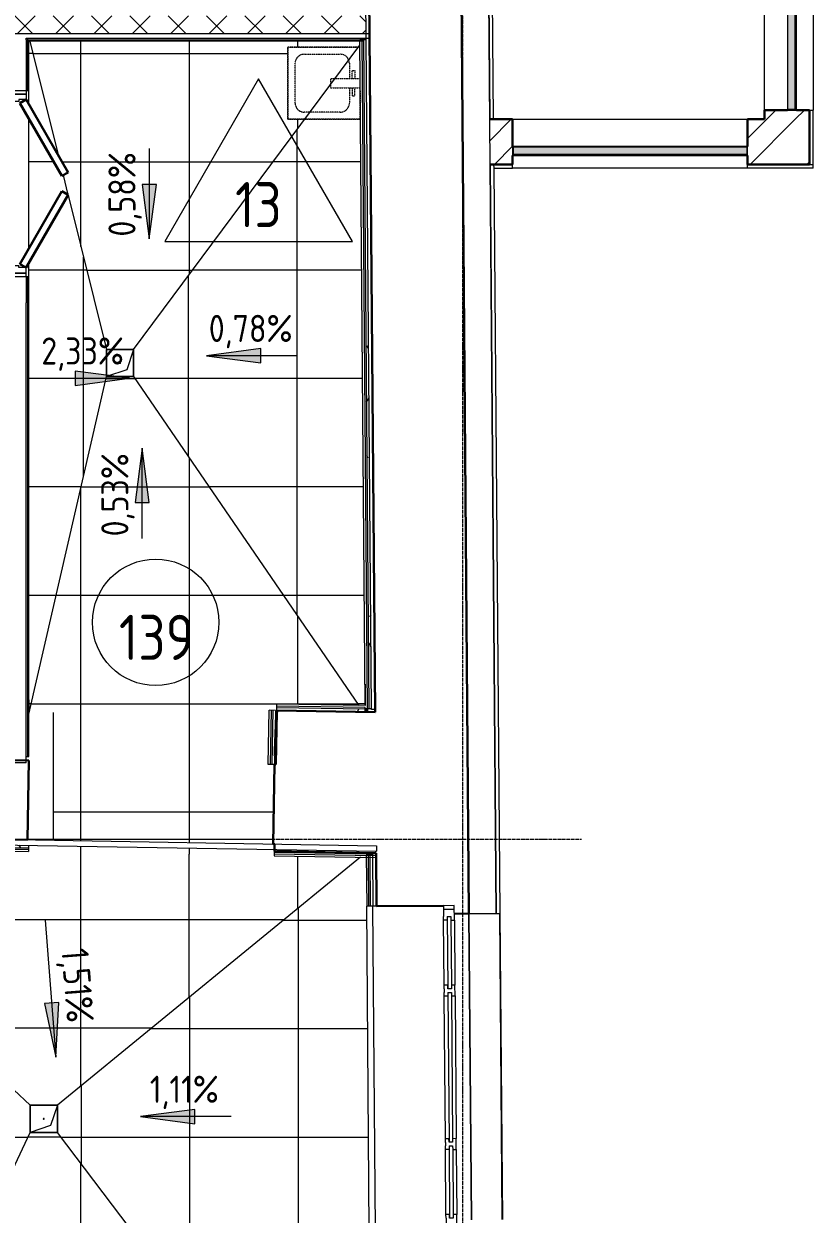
# Model space of a CAD drawing. Header units: millimetres. Extents: x -12447 to 83753, y -46415 to 46712.
# Drawn here: x 52920 to 57287, y 34470 to 41059 of the extents above; entities that cross this region are included whole.
import ezdxf

# ---------------------------------------------------------------- set-up
doc = ezdxf.new("R2010")
doc.units = ezdxf.units.MM
for name, pattern in [('200_ШТРИХ_ш1п0_6_', [1.6, 1, -0.6]), ('ADSK_Линия сетки', [25, 20, -2.5, 0, -2.5]), ('ADSK_Штриховая_ш3 п1_5', [4.5, 3, -1.5])]:
    doc.linetypes.add(name, pattern=pattern)
for name, color, linetype, lineweight in [('_ Окна', 7, 'Continuous', 9), ('Двери', 7, 'Continuous', 9), ('Марки', 7, 'Continuous', 20), ('Марки помещений', 7, 'Continuous', 20), ('Обобщенные модели', 7, 'Continuous', 18), ('Окна', 7, 'Continuous', 9), ('Оси', 7, 'Continuous', 9), ('Перекрытие', 7, 'Continuous', 18), ('Перекрытие штриховка', 7, 'Continuous', 18), ('Размеры', 7, 'Continuous', 9), ('Сантехника', 7, 'Continuous', 18), ('Стены внутренние', 7, 'Continuous', 18), ('Стены наружные', 7, 'Continuous', 18), ('Стены несущие', 7, 'Continuous', 30), ('Стены отделка', 7, 'Continuous', 30), ('Стены штриховка', 7, 'Continuous', 9)]:
    doc.layers.add(name, color=color, linetype=linetype, lineweight=lineweight)
doc.layers.add('Линии разделители', color=4, linetype='ADSK_Штриховая_ш3 п1_5', lineweight=40, true_color=0x00ffff)
doc.styles.add('GOST Common_1', font='GOST_Common.ttf', dxfattribs={"width": 0.9, "height": 250})
doc.styles.add('GOST Common_3', font='GOST_Common.ttf', dxfattribs={"width": 0.9, "height": 150})
pattern_1 = [(0, (0, 0), (406.4, 101.6), [33.528, -271.272, 33.528, -271.272, -1625.6]), (0, (0, 0), (406.4, 101.6), [-609.6, 33.528, -576.072, 33.528, -271.272, -711.2]), (0, (0, 0), (406.4, 101.6), [-1524, 33.528, -169.672, 33.528, -474.472]), (120, (152.4, 50.8), (-291.18818, 301.15272), [33.528, -271.272, 33.528, -271.272, -1625.6]), (120, (152.4, 50.8), (-291.18818, 301.15272), [-609.6, 33.528, -576.072, 33.528, -271.272, -711.2]), (120, (152.4, 50.8), (-291.18818, 301.15272), [-1524, 33.528, -169.672, 33.528, -474.472]), (240, (203.2, 254), (-115.21182, -402.75272), [33.528, -271.272, 33.528, -271.272, -1625.6]), (240, (203.2, 254), (-115.21182, -402.75272), [-609.6, 33.528, -576.072, 33.528, -271.272, -711.2]), (240, (203.2, 254), (-115.21182, -402.75272), [-1524, 33.528, -169.672, 33.528, -474.472])]
pattern_2 = [(45, (0, 0), (-235.7317, 235.7317), []), (45, (157.15, 0), (-235.7317, 235.7317), [])]

# ---------------------------------------------------------------- blocks, each defined once
blk = doc.blocks.new('AC_Дверь_Двупольная_Стальная - 1000х2100Н композит с пластинами в 2-х уровнях Д26-V3-План полов 1-го этажа')
at = {"layer": 'Двери', "lineweight": 30}
for p, q in [((-465, 75), (-62.3, 307.5)), ((-42.3, 272.9), (-445, 40.4)), ((-62.3, 307.5), (-42.3, 272.9)), ((62.3, 307.5), (42.3, 272.9)), ((42.3, 272.9), (445, 40.4)), ((465, 75), (62.3, 307.5)), ((-445, 40.4), (-465, 75)), ((445, 40.4), (465, 75))]:
    blk.add_line(p, q, dxfattribs=at)
at = {"layer": 'Двери'}
for p, q in [((-515, 75), (-495, 75)), ((-515, 5), (-515, 75)), ((-495, 75), (-465, 75)), ((-495, 5), (-495, 75)), ((-495, 75), (-495, 5)), ((-465, 75), (-465, 35)), ((495, 75), (465, 75)), ((465, 75), (465, 35)), ((495, 5), (495, 75)), ((515, 75), (495, 75)), ((495, 75), (495, 5)), ((515, 5), (515, 75)), ((-495, 5), (-515, 5)), ((-455, 5), (-495, 5)), ((-465, 35), (-455, 35)), ((-455, 35), (-455, 5)), ((465, 35), (455, 35)), ((455, 35), (455, 5)), ((455, 5), (495, 5)), ((495, 5), (515, 5))]:
    blk.add_line(p, q, dxfattribs=at)
blk = doc.blocks.new('GM_Отверстие прямоугольное _в плите_ - Отверстие-1400855-План полов 1-го этажа')
at = {"layer": 'Обобщенные модели'}
for p, q in [((-75, -75), (-75, 75)), ((-75, 75), (75, 75)), ((75, 75), (-75, 75)), ((-75, 75), (-75, -75)), ((-37.5, 37.5), (75, 75)), ((75, 75), (75, -75)), ((75, -75), (75, 75)), ((-75, -75), (-37.5, 37.5)), ((75, -75), (-75, -75)), ((-75, -75), (75, -75))]:
    blk.add_line(p, q, dxfattribs=at)
for start, end in [(360, 180), (180, 360), (60, 165), (300, 360), (195, 270)]:
    blk.add_arc((0, 0), 2.5, start, end, dxfattribs=at)
blk = doc.blocks.new('окно трехпол с фрамугой - 1750-2320_h___нов_-4200170-План полов 1-го этажа')
at = {"layer": '_ Окна', "lineweight": 18}
for p, q in [((-815, 175), (-895, 175)), ((-895, 175), (-895, 115)), ((-835, 135), (-835, 155)), ((-835, 155), (-815, 155)), ((-835, 135), (-815, 135)), ((-815, 155), (-815, 175)), ((-815, 135), (-815, 115)), ((-395, 175), (-455, 175)), ((-455, 175), (-455, 155)), ((-455, 155), (-435, 155)), ((-455, 135), (-455, 115)), ((-435, 135), (-455, 135)), ((-435, 155), (-435, 135)), ((-415, 135), (-415, 155)), ((-415, 155), (-395, 155)), ((-415, 135), (-395, 135)), ((-395, 155), (-395, 175)), ((-395, 135), (-395, 115)), ((455, 175), (395, 175)), ((395, 175), (395, 155)), ((395, 155), (415, 155)), ((395, 135), (395, 115)), ((415, 135), (395, 135)), ((415, 155), (415, 135)), ((435, 135), (435, 155)), ((435, 155), (455, 155)), ((435, 135), (455, 135)), ((455, 155), (455, 175)), ((455, 135), (455, 115)), ((815, 175), (815, 155)), ((895, 175), (815, 175)), ((815, 155), (835, 155)), ((815, 135), (815, 115)), ((835, 135), (815, 135)), ((835, 155), (835, 135)), ((895, 115), (895, 175)), ((-895, 115), (-835, 115)), ((-815, 115), (-835, 115)), ((-435, 115), (-455, 115)), ((-435, 115), (-415, 115)), ((-395, 115), (-415, 115)), ((415, 115), (395, 115)), ((415, 115), (435, 115)), ((455, 115), (435, 115)), ((835, 115), (815, 115)), ((835, 115), (895, 115))]:
    blk.add_line(p, q, dxfattribs=at)
at = {"layer": '_ Окна'}
for p, q in [((-875, 115), (-875, 175)), ((-835, 135), (-435, 135)), ((-815, 155), (-455, 155)), ((-415, 135), (415, 135)), ((-395, 155), (395, 155)), ((435, 135), (835, 135)), ((455, 155), (815, 155)), ((875, 115), (875, 175))]:
    blk.add_line(p, q, dxfattribs=at)
at = {"layer": 'Окна'}
for p, q in [((-815, 175), (-455, 175)), ((-395, 175), (395, 175)), ((455, 175), (815, 175)), ((-455, 115), (-815, 115)), ((395, 115), (-395, 115)), ((815, 115), (455, 115))]:
    blk.add_line(p, q, dxfattribs=at)
blk = doc.blocks.new('Жалюзи помышленые - 1900 x1100 мм-3109638-План полов 1-го этажа')
at = {"layer": 'Окна', "true_color": 0x373f43}
for points in [[(945, 38.3), (942.3, 41), (-942.3, 41), (-945, 38.3), (942.3, 38.3)], [(945, -1.5), (945, 38.3), (-945, 38.3), (-945, -1.5), (942.3, -1.5)], [(902.5, 41), (900, 43.5), (-900, 43.5), (-902.5, 41), (900, 41)], [(900, 46), (-900, 46), (-900, 43.5), (900, 43.5)], [(947.5, -4), (945, -1.5), (-945, -1.5), (-947.5, -4), (945, -4)]]:
    blk.add_hatch(color=149, dxfattribs=at).paths.add_polyline_path(points)
at = {"layer": '_ Окна', "lineweight": 18}
for p, q in [((-900, 46), (-950, 46)), ((-950, 46), (-950, -4)), ((-945, 38.3), (-942.3, 41)), ((-945, -1.5), (-945, 38.3)), ((-942.3, 41), (-902.5, 41)), ((-902.5, 41), (-900, 43.5)), ((-900, 43.5), (-900, 46)), ((950, 46), (900, 46)), ((900, 46), (900, 43.5)), ((900, 43.5), (902.5, 41)), ((902.5, 41), (942.3, 41)), ((942.3, 41), (945, 38.3)), ((945, 38.3), (945, -1.5)), ((950, -4), (950, 46)), ((-950, -4), (-947.5, -4)), ((-947.5, -4), (-945, -1.5)), ((945, -1.5), (947.5, -4)), ((947.5, -4), (950, -4))]:
    blk.add_line(p, q, dxfattribs=at)
at = {"layer": 'Окна'}
for p, q in [((945, 38.3), (-945, 38.3)), ((-902.5, 41), (902.5, 41)), ((900, 46), (-900, 46)), ((900, 43.5), (-900, 43.5)), ((-947.5, -4), (947.5, -4)), ((945, -1.5), (-945, -1.5))]:
    blk.add_line(p, q, dxfattribs=at)
blk = doc.blocks.new('Жалюзи помышленые - 1300 x1100 мм-3109425-План полов 1-го этажа')
at = {"layer": 'Окна', "true_color": 0x373f43}
for points in [[(559.5, 66.1), (-600, 66.1), (-602.5, 63.6), (602.5, 63.6), (600, 66.1), (579, 66.1)], [(559.5, 68.6), (-600, 68.6), (-600, 66.1), (600, 66.1), (600, 68.6), (579, 68.6)], [(559.5, 21.1), (-645, 21.1), (-647.5, 18.6), (647.5, 18.6), (645, 21.1), (579, 21.1)], [(-600, 63.6), (-642.3, 63.6), (-645, 61), (645, 61), (642.3, 63.6), (-276.6, 63.6)], [(559.5, 61), (-645, 61), (-645, 21.1), (645, 21.1), (645, 61), (579, 61)]]:
    blk.add_hatch(color=149, dxfattribs=at).paths.add_polyline_path(points)
at = {"layer": '_ Окна', "lineweight": 18}
for p, q in [((-600, 68.6), (-650, 68.6)), ((-650, 68.6), (-650, 18.6)), ((-602.5, 63.6), (-600, 66.1)), ((-600, 66.1), (-600, 68.6)), ((650, 68.6), (600, 68.6)), ((600, 68.6), (600, 66.1)), ((600, 66.1), (602.5, 63.6)), ((650, 18.6), (650, 68.6)), ((-650, 18.6), (-647.5, 18.6)), ((-647.5, 18.6), (-645, 21.1)), ((-645, 61), (-642.3, 63.6)), ((-645, 21.1), (-645, 61)), ((-642.3, 63.6), (-602.5, 63.6)), ((602.5, 63.6), (642.3, 63.6)), ((642.3, 63.6), (645, 61)), ((645, 61), (645, 21.1)), ((645, 21.1), (647.5, 18.6)), ((647.5, 18.6), (650, 18.6))]:
    blk.add_line(p, q, dxfattribs=at)
at = {"layer": 'Окна'}
for p, q in [((600, 68.6), (-600, 68.6)), ((600, 66.1), (-600, 66.1)), ((-647.5, 18.6), (647.5, 18.6)), ((645, 61), (-645, 61)), ((645, 21.1), (-645, 21.1)), ((-602.5, 63.6), (602.5, 63.6))]:
    blk.add_line(p, q, dxfattribs=at)
blk = doc.blocks.new('SND_2D_Раковина - 400х400-V84-План полов 1-го этажа')
at = {"layer": 'Сантехника', "linetype": '200_ШТРИХ_ш1п0_6_'}
for p, q in [((-200, 178.1), (-200, -220)), ((-200, -220), (-200, 178.1)), ((-70, 150), (-25, 150)), ((-70, 135), (-70, 150)), ((-25, 135), (-70, 135)), ((-25, 179.5), (-25, 15)), ((25, 15), (25, 179.9)), ((70, 150), (25, 150)), ((25, 135), (70, 135)), ((200, 180), (40, 180)), ((40, 180), (200, 180)), ((70, 135), (70, 150)), ((200, -220), (200, 180)), ((200, 180), (200, -220)), ((-160, -130), (-160, 70)), ((-110, 120), (-25, 120)), ((25, 120), (110, 120)), ((160, 70), (160, -130)), ((-25, 15), (25, 15)), ((110, -180), (-110, -180)), ((-200, -220), (200, -220)), ((200, -220), (-200, -220))]:
    blk.add_line(p, q, dxfattribs=at)
for centre, start, end in [((-110, 70), 90, 180), ((110, 70), 0, 90), ((-110, -130), 180, 270), ((110, -130), 270, 0)]:
    blk.add_arc(centre, 50, start, end, dxfattribs=at)
blk = doc.blocks.new('ADSK_Марка_Помещение_ОдноЗначение - Номер-159740-План полов 1-го этажа')
at = {"layer": 'Марки помещений'}
blk.add_circle((0, 0), 3.5, dxfattribs=at)
blk = doc.blocks.new('ADSK_Марка_ПерекрытиеПол - Экземпляр_Отделка пола-158379-План полов 1-го этажа')
at = {"layer": 'Марки', "color": 1, "true_color": 0xff0000}
for p, q in [((0, 9), (-5.196, 0)), ((5.196, 0), (0, 9)), ((-5.196, 0), (5.196, 0))]:
    blk.add_line(p, q, dxfattribs=at)

msp = doc.modelspace()

# ---------------------------------------------------------------- hatches: boundary and pattern name
at = {"layer": 'Перекрытие штриховка', "lineweight": 9, "true_color": 0x787878}
h = msp.add_hatch(dxfattribs=at)
h.set_pattern_fill('FP_134', color=8, style=0, pattern_type=2)
h.set_pattern_definition([(270, (52650.34, 39096.7), (599.84, 4e-14), []), (0, (52650.34, 39096.7), (0, 600), [])])
h.paths.add_polyline_path([(52948.857, 37236.692), (53377.957, 39106.692), (53377.957, 39256.692), (53165.044, 40111.178), (52948.857, 39736.731), (52948.857, 37251.609)])
h.paths.add_polyline_path([(52948.857, 39816.731), (53130.816, 40131.894), (53164.766, 40112.292), (53137.799, 40220.522), (53130.816, 40216.49), (52948.857, 40531.652), (52948.857, 39854.521)])
h.paths.add_polyline_path([(53109.8, 40332.891), (52952.819, 40962.905), (52948.857, 40962.905), (52948.857, 40611.652), (53091.169, 40365.161)])
h = msp.add_hatch(dxfattribs=at)
h.set_pattern_fill('FP_133', color=8, style=0, pattern_type=2)
h.set_pattern_definition([(270, (52635.9, 39094.4), (600, 4e-14), []), (0, (52635.9, 39094.4), (0, 599.99), [])])
h.paths.add_polyline_path([(53527.957, 39256.692), (54474.452, 40530.107), (54381.37, 40530.107), (54381.37, 40930.107), (54771.761, 40930.107), (54779.347, 40940.313), (54779.101, 40962.905), (52952.819, 40962.905), (53109.8, 40332.891), (53165.457, 40236.49), (53137.799, 40220.522), (53377.957, 39256.692)])
h.paths.add_polyline_path([(54796.6, 40970.855), (54802.153, 40970.997), (54807.957, 40978.805), (54796.6, 40978.805), (54796.6, 40970.875)])
h = msp.add_hatch(dxfattribs=at)
h.set_pattern_fill('FP_135', color=8, style=0, pattern_type=2)
h.set_pattern_definition([(270, (52031.6, 39096.7), (599.98, 4e-14), []), (0, (52031.6, 39096.7), (0, 600), [])])
h.paths.add_polyline_path([(54807.957, 37285.159), (54807.957, 37402.813), (54781.37, 40690.107), (54781.37, 40530.107), (54474.452, 40530.107), (53527.957, 39256.692), (53527.957, 39106.692), (54774.393, 37285.727), (54799.1, 37285.309)])
h.paths.add_polyline_path([(54779.101, 40930.107), (54779.429, 40930.107), (54779.101, 40939.982), (54771.761, 40930.107)])
h.paths.add_polyline_path([(54802.081, 40970.9), (54807.957, 40970.997), (54807.957, 40978.805), (54802.153, 40970.997)])
h = msp.add_hatch(dxfattribs=at)
h.set_pattern_fill('FP_136', color=8, style=0, pattern_type=2)
h.set_pattern_definition([(270, (52635.9, 39095.13), (600, 4e-14), []), (0, (52635.9, 39095.13), (0, 599.99), [])])
h.paths.add_polyline_path([(54312.968, 37236.692), (54319.271, 37236.692), (54320.231, 37293.408), (54774.393, 37285.727), (53527.957, 39106.692), (53377.957, 39106.692), (52948.857, 37236.692), (54277.594, 37236.692), (54277.973, 37259.118), (54312.968, 37258.78), (54312.599, 37236.692)])
h = msp.add_hatch(dxfattribs=at)
h.set_pattern_fill('FP_145', color=8, style=0, pattern_type=2)
h.set_pattern_definition([(0, (53835.9, 37296.46), (0, 600), []), (90, (53835.9, 37296.46), (-600, 4e-14), [])])
h.paths.add_polyline_path([(54300.46, 36518.935), (54307.13, 36958.885), (54272.905, 36959.464), (54277.594, 37236.692), (53082.957, 37236.692), (53082.957, 36539.527), (54042.776, 36523.293)])
h.paths.add_polyline_path([(54314.571, 36958.759), (54314.571, 36958.872), (54319.271, 37236.692), (54312.599, 37236.692), (54307.9, 36958.872), (54312.968, 36958.786)])
h = msp.add_hatch(dxfattribs=at)
h.set_pattern_fill('FP_139', color=8, style=0, pattern_type=2)
h.set_pattern_definition([(270, (53235.9, 34296.46), (600, 4e-14), []), (0, (53235.9, 34296.46), (0, 600), [])])
h.paths.add_polyline_path([(52847.747, 36384.803), (54205.677, 36490.534), (52946.447, 36511.831), (52945.855, 36476.836), (52847.747, 36478.496), (52847.747, 36423.565)])
h.paths.add_polyline_path([(52831.847, 36496.133), (52847.747, 36496.834), (52847.747, 36513.501), (52831.847, 36513.77), (52831.847, 36496.365)])
h.paths.add_polyline_path([(53082.957, 36539.527), (53082.957, 36545), (52940.699, 36544.567), (52940.654, 36541.934), (52955.885, 36541.676)])
h = msp.add_hatch(dxfattribs=at)
h.set_pattern_fill('FP_137', color=8, style=0, pattern_type=2)
h.set_pattern_definition([(270, (53239.86, 34296.46), (599.95, 4e-14), []), (0, (53239.86, 34296.46), (0, 600), [])])
h.paths.add_polyline_path([(51377.527, 31592.18), (51385.026, 31592.18), (52955.885, 34922.728), (52955.885, 35072.728), (51468.427, 36460.21), (51468.427, 33122.503), (51377.527, 33122.503), (51377.527, 32194.929)])
h.paths.add_polyline_path([(51377.527, 33138.403), (51452.527, 33138.403), (51452.527, 33145.559), (51377.527, 33145.559)])
h.paths.add_polyline_path([(51474.577, 33563.33), (51474.577, 34363.33), (51574.577, 34363.33), (51574.577, 33563.33)])
h = msp.add_hatch(dxfattribs=at)
h.set_pattern_fill('FP_138', color=8, style=0, pattern_type=2)
h.set_pattern_definition([(270, (53237.56, 34301.55), (600, -0.02), []), (359.998, (53237.56, 34301.55), (1e-05, 599.92), [])])
h.paths.add_polyline_path([(52955.885, 35072.728), (52418.446, 36367.665), (52395.947, 36367.665), (52395.947, 36386.046), (51676.725, 36498.302), (51468.427, 36501.825), (51468.427, 36460.21), (52851.963, 35169.665)])
h = msp.add_hatch(dxfattribs=at)
h.set_pattern_fill('FP_144', color=8, style=0, pattern_type=2)
h.set_pattern_definition([(270, (53235.3, 34300.8), (600, 0.01), []), (0.001, (53235.3, 34300.8), (-5e-05, 599.93), [])])
h.paths.add_polyline_path([(53105.885, 35072.728), (54783.9, 36445.749), (54305.661, 36453.838), (54305.999, 36488.837), (54205.677, 36490.534), (52847.747, 36384.803), (52847.747, 36367.665), (52835.171, 36367.665), (52955.885, 35790.239)])
h = msp.add_hatch(dxfattribs=at)
h.set_pattern_fill('FP_143', color=8, style=0, pattern_type=2)
h.set_pattern_definition([(270, (53239.4, 34296.46), (599.96, 4e-14), []), (0, (53239.4, 34296.46), (0, 600), [])])
h.paths.add_polyline_path([(54845.847, 32628.985), (54814.893, 36445.225), (54783.9, 36445.749), (53105.885, 35072.728), (53105.885, 34922.728), (54842.653, 32633.195)])
h = msp.add_hatch(dxfattribs=at)
h.set_pattern_fill('FP_140', color=8, style=0, pattern_type=2)
h.set_pattern_definition([(270, (53235.9, 34300.94), (600, 4e-14), []), (0, (53235.9, 34300.94), (0, 599.93), [])])
h.paths.add_polyline_path([(52955.885, 35072.728), (53105.885, 35072.728), (52835.171, 36367.665), (52418.446, 36367.665), (52912.133, 35178.145)])
h = msp.add_hatch(dxfattribs=at)
h.set_pattern_fill('FP_141', color=8, style=0, pattern_type=2)
h.set_pattern_definition([(270, (53235.55, 34297.2), (600, 0.008), []), (0.0008, (53235.55, 34297.2), (-4e-05, 599.99), [])])
h.paths.add_polyline_path([(51385.026, 31592.18), (51432.331, 31592.18), (52311.229, 31847.168), (52311.229, 32005.055), (52711.229, 32005.055), (52711.229, 31963.217), (54720.426, 32546.131), (54720.426, 32558.694), (54730.359, 32558.694), (52955.885, 34922.728), (51394.883, 31613.079)])
h = msp.add_hatch(dxfattribs=at)
h.set_pattern_fill('FP_142', color=8, style=0, pattern_type=2)
h.set_pattern_definition([(270, (53235.9, 34297.56), (600, 4e-14), []), (0, (53235.9, 34297.56), (0, 599.98), [])])
h.paths.add_polyline_path([(54863.916, 32550.744), (54881.481, 32550.744), (54881.415, 32558.836), (54863.916, 32558.553)])
h.paths.add_polyline_path([(54730.359, 32558.694), (54736.326, 32559.744), (54736.326, 32566.644), (54846.351, 32566.644), (54845.847, 32628.985), (53105.885, 34922.728), (52955.885, 34922.728), (54730.353, 32558.702)])
at = {"layer": 'Размеры'}
for points in [[(53614.602, 39868.567), (53654.098, 40168.567), (53575.106, 40168.567)], [(53931.177, 39221.582), (54231.177, 39182.086), (54231.177, 39261.078)], [(53504.522, 39096.692), (53204.522, 39136.188), (53204.522, 39057.196)], [(53575.052, 38709.101), (53535.556, 38409.101), (53614.548, 38409.101)], [(53097.823, 35339.129), (53113.912, 35641.29), (53035.158, 35635.158)], [(53566.862, 35010.218), (53866.862, 34970.723), (53866.862, 35049.714)], [(53566.862, 35010.218), (53866.862, 34970.723), (53866.862, 35049.714)]]:
    msp.add_hatch(color=256, dxfattribs=at).paths.add_polyline_path(points)
at = {"layer": 'Стены внутренние', "lineweight": 9}
h = msp.add_hatch(dxfattribs=at)
h.set_pattern_fill('FP_124', color=256, style=0, pattern_type=2)
h.set_pattern_definition(pattern_2)
h.paths.add_polyline_path([(57227.26, 40530.107), (57267.397, 40530.107), (57267.397, 40580.107), (57017.397, 40580.107), (57017.397, 40530.107), (57194.769, 40530.107)])
h.paths.add_polyline_path([(57017.397, 42480.107), (57267.397, 42480.107), (57267.397, 42780.107), (57017.397, 42780.107), (57017.397, 42495.161)])
h = msp.add_hatch(dxfattribs=at)
h.set_pattern_fill('FP_2', color=256, style=0, pattern_type=2)
h.set_pattern_definition([(45, (0, 0), (-106.06602, 106.06602), []), (135, (0, 0), (-106.06602, -106.06602), [])])
h.paths.add_polyline_path([(52787.719, 41003.805), (54813.834, 41003.805), (54813.025, 41103.805), (52787.719, 41103.805)])
h = msp.add_hatch(dxfattribs=at)
h.set_pattern_fill('FP_6', color=256, style=0, pattern_type=2)
h.set_pattern_definition(pattern_1)
h.paths.add_polyline_path([(54829.053, 37267.362), (54844.052, 37267.484), (54814.1, 40970.997), (54799.1, 40970.875), (54828.778, 37301.324)])
h = msp.add_hatch(dxfattribs=at)
h.set_pattern_fill('FP_124', color=256, style=0, pattern_type=2)
h.set_pattern_definition(pattern_2)
h.paths.add_polyline_path([(55519.71, 40280.107), (55624.6, 40280.107), (55624.6, 40530.107), (55497.688, 40530.107), (55499.709, 40280.107), (55517.688, 40280.107)])
h.paths.add_polyline_path([(57267.397, 40280.107), (57267.397, 40530.107), (56924.6, 40530.107), (56924.6, 40280.107), (57017.397, 40280.107)])
h = msp.add_hatch(dxfattribs=at)
h.set_pattern_fill('FP_6', color=256, style=0, pattern_type=2)
h.set_pattern_definition(pattern_1)
h.paths.add_polyline_path([(54809.192, 37250.133), (54807.957, 37265.156), (54319.892, 37273.411), (54319.639, 37258.413), (54807.957, 37250.154)])
h = msp.add_hatch(dxfattribs=at)
h.set_pattern_fill('FP_6', color=256, style=0, pattern_type=2)
h.set_pattern_definition(pattern_1)
h.paths.add_polyline_path([(54865.919, 36464.365), (54865.766, 36469.065), (54306.461, 36479.27), (54307.13, 36473.816), (54865.766, 36464.367)])
h.paths.add_polyline_path([(52946.193, 36496.834), (52946.447, 36511.831), (52847.747, 36513.501), (52847.747, 36498.499), (52851.963, 36498.427)])
h = msp.add_hatch(dxfattribs=at)
h.set_pattern_fill('FP_6', color=256, style=0, pattern_type=2)
h.set_pattern_definition(pattern_1)
h.paths.add_polyline_path([(54866.416, 32558.714), (54881.415, 32558.836), (54866.652, 34384.238), (54851.655, 34383.955), (54866.063, 32602.334)])
h.paths.add_polyline_path([(54837.176, 36174.059), (54852.174, 36174.342), (54849.795, 36444.635), (54834.99, 36444.368), (54837.175, 36174.18)])

# ---------------------------------------------------------------- linework, layer by layer
at = {"layer": 'Линии разделители', "color": 7}
for p, q in [((54309.798, 37006.305), (54319.639, 37258.413)), ((54809.125, 37258.413), (54826.625, 37258.413))]:
    msp.add_line(p, q, dxfattribs=at)
at = {"layer": 'Оси', "linetype": 'ADSK_Линия сетки'}
for p, q in [((55349.565, -6380.761), (55349.565, 44222.998)), ((-11646.57, 36545), (56004.853, 36545))]:
    msp.add_line(p, q, dxfattribs=at)
at = {"layer": 'Перекрытие'}
for p, q in [((52952.819, 40962.905), (53109.8, 40332.891)), ((53527.957, 39256.692), (54779.347, 40940.313)), ((54802.081, 40970.9), (54807.957, 40978.805)), ((54807.957, 40978.805), (54807.957, 40970.947)), ((52948.857, 40611.652), (52948.857, 40689.192)), ((52948.857, 39816.731), (52948.857, 40531.652)), ((53137.799, 40220.522), (53164.766, 40112.292)), ((53165.044, 40111.178), (53377.957, 39256.692)), ((52948.857, 39659.192), (52948.857, 39736.731)), ((52948.857, 37236.692), (53377.957, 39106.692)), ((53527.957, 39106.692), (54774.393, 37285.727)), ((54807.957, 37402.813), (54807.957, 37285.138)), ((52948.857, 37251.593), (52948.857, 37306.291)), ((53082.957, 37245.87), (53082.957, 36539.527)), ((52940.706, 36545), (54300.9, 36545)), ((52955.885, 35072.728), (51468.271, 36460.355)), ((54783.9, 36445.749), (53105.885, 35072.728)), ((51385.026, 31592.18), (52955.885, 34922.728)), ((54845.847, 32628.985), (53105.885, 34922.728))]:
    msp.add_line(p, q, dxfattribs=at)
at = {"layer": 'Размеры', "lineweight": 20}
for p, q in [((53614.602, 40368.567), (53614.602, 39868.567)), ((54431.177, 39221.582), (53931.177, 39221.582)), ((53004.522, 39096.692), (53504.522, 39096.692)), ((53575.052, 38209.101), (53575.052, 38709.101)), ((53038.77, 36097.559), (53097.823, 35339.129)), ((54066.862, 35010.218), (53566.862, 35010.218)), ((54066.862, 35010.218), (53566.862, 35010.218))]:
    msp.add_line(p, q, dxfattribs=at)
at = {"layer": 'Размеры'}
for p, q in [((53654.098, 40168.567), (53575.106, 40168.567)), ((53575.106, 40168.567), (53614.602, 39868.567)), ((53614.602, 39868.567), (53654.098, 40168.567)), ((54231.177, 39261.078), (53931.177, 39221.582)), ((53931.177, 39221.582), (54231.177, 39182.086)), ((54231.177, 39182.086), (54231.177, 39261.078)), ((53504.522, 39096.692), (53204.522, 39136.188)), ((53204.522, 39136.188), (53204.522, 39057.196)), ((53204.522, 39057.196), (53504.522, 39096.692)), ((53575.052, 38709.101), (53535.556, 38409.101)), ((53614.548, 38409.101), (53575.052, 38709.101)), ((53535.556, 38409.101), (53614.548, 38409.101)), ((53113.912, 35641.29), (53035.158, 35635.158)), ((53035.158, 35635.158), (53097.823, 35339.129)), ((53097.823, 35339.129), (53113.912, 35641.29)), ((53866.862, 35049.714), (53566.862, 35010.218)), ((53866.862, 35049.714), (53566.862, 35010.218)), ((53566.862, 35010.218), (53866.862, 34970.723)), ((53566.862, 35010.218), (53866.862, 34970.723)), ((53866.862, 34970.723), (53866.862, 35049.714)), ((53866.862, 34970.723), (53866.862, 35049.714))]:
    msp.add_line(p, q, dxfattribs=at)
at = {"layer": 'Стены внутренние'}
for p, q in [((57017.397, 40580.107), (57017.397, 42480.107)), ((55624.6, 40530.107), (56924.6, 40530.107)), ((54831.653, 34383.955), (54817.177, 36173.897)), ((54866.652, 34384.238), (54852.175, 36174.18)), ((55382.522, 36133.468), (55396.23, 34438.523))]:
    msp.add_line(p, q, dxfattribs=at)
at = {"layer": 'Стены наружные'}
for p, q in [((57287.397, 42480.107), (57287.397, 40580.107)), ((56924.6, 40260.107), (55624.6, 40260.107)), ((55396.95, 34438.529), (55383.241, 36133.474)), ((55553.236, 36134.848), (55566.944, 34439.904)), ((55566.917, 34439.904), (55553.242, 36134.848)), ((55554.242, 36134.857), (55567.917, 34439.912))]:
    msp.add_line(p, q, dxfattribs=at)
at = {"layer": 'Стены несущие'}
for p, q in [((55322.953, 43498.805), (55382.522, 36133.468)), ((54817.061, 42988.805), (54863.481, 37249.215)), ((55497.688, 40530.107), (55624.6, 40530.107)), ((55624.6, 40530.107), (55624.6, 40380.107)), ((57017.397, 40530.107), (56924.6, 40530.107)), ((56924.6, 40530.107), (56924.6, 40380.107)), ((57017.397, 40580.107), (57017.397, 40530.107)), ((57017.397, 40580.107), (57144.769, 40580.107)), ((57194.769, 40580.107), (57267.397, 40580.107)), ((57267.397, 40580.107), (57267.397, 40530.107)), ((57267.397, 40580.107), (57267.397, 40280.107)), ((55624.6, 40330.107), (55624.6, 40280.107)), ((56924.6, 40330.107), (56924.6, 40280.107)), ((55499.709, 40280.107), (55624.6, 40280.107)), ((57267.397, 40280.107), (56924.6, 40280.107)), ((54319.639, 37258.413), (54314.571, 36958.759)), ((54319.639, 37258.413), (54863.481, 37249.215)), ((47483.452, 37074.296), (52948.095, 36981.871)), ((52948.095, 36981.871), (52940.654, 36541.934)), ((54307.9, 36958.872), (54300.46, 36518.935)), ((54314.571, 36958.759), (54307.9, 36958.872)), ((52940.654, 36541.934), (48980.885, 36608.906)), ((54300.46, 36518.935), (54307.13, 36518.822)), ((54307.13, 36518.822), (54306.448, 36478.525)), ((54869.792, 36468.997), (54306.448, 36478.525)), ((54872.175, 36174.342), (54869.792, 36468.997)), ((54872.175, 36174.342), (55242.163, 36177.334)), ((55382.522, 36133.468), (55302.525, 36132.821))]:
    msp.add_line(p, q, dxfattribs=at)
at = {"layer": 'Стены отделка', "lineweight": 9}
for p, q in [((55383.241, 36133.474), (55323.673, 43498.805)), ((54844.086, 37263.398), (54798.022, 42958.848)), ((54818.022, 42959.009), (54864.085, 37263.56)), ((55501.513, 42530.107), (55517.688, 40530.107)), ((52932.957, 40978.805), (54833.318, 40978.805)), ((52932.957, 40970.855), (52932.957, 40978.805)), ((52932.957, 40970.855), (52948.857, 40970.855)), ((52940.907, 40978.805), (52940.907, 40962.905)), ((54796.6, 40962.905), (52940.907, 40962.905)), ((52948.857, 40689.192), (52948.857, 40970.855)), ((54814.1, 40970.997), (54779.101, 40970.714)), ((54808.909, 37285.143), (54779.101, 40970.714)), ((54796.6, 40978.805), (54796.6, 40962.905)), ((52932.957, 40689.192), (52948.857, 40689.192)), ((57267.397, 40580.107), (57287.397, 40580.107)), ((57267.397, 40280.107), (57267.397, 40530.107)), ((57287.397, 40260.107), (57287.397, 40580.107)), ((55519.872, 40260.107), (55553.236, 36134.848)), ((55519.959, 40260.107), (55553.242, 36134.848)), ((55520.959, 40260.107), (55624.6, 40260.107)), ((55520.959, 40260.107), (55554.242, 36134.857)), ((55624.6, 40260.107), (55624.6, 40280.107)), ((56924.6, 40260.107), (56924.6, 40280.107)), ((57287.397, 40260.107), (56924.6, 40260.107)), ((57267.397, 40280.107), (57267.397, 40280.107)), ((57267.397, 40280.107), (57287.397, 40280.107)), ((52932.957, 39659.192), (52948.857, 39659.192)), ((52948.857, 37316.602), (52948.857, 39659.192)), ((52932.957, 36968.805), (52932.957, 39513.805)), ((52949.031, 37316.6), (52947.932, 37251.609)), ((52949.031, 37316.6), (52948.857, 37316.602)), ((52948.857, 37251.593), (52947.932, 37251.609)), ((52948.857, 37003.805), (52948.857, 37251.593)), ((54272.905, 36959.464), (54277.973, 37259.118)), ((54312.968, 37258.526), (54277.973, 37259.118)), ((54312.968, 37258.526), (54307.9, 36958.872)), ((54319.639, 37258.413), (54320.231, 37293.408)), ((54808.909, 37285.143), (54320.231, 37293.408)), ((54844.052, 37267.484), (54809.054, 37267.201)), ((54809.192, 37250.133), (54809.054, 37267.201)), ((54864.085, 37263.56), (54844.086, 37263.398)), ((52932.957, 36968.805), (52782.957, 36968.805)), ((52932.957, 37003.805), (52948.857, 37003.805)), ((54307.9, 36958.872), (54272.905, 36959.464)), ((52501.084, 36519.364), (54871.674, 36479.27)), ((52501.591, 36549.36), (54872.181, 36509.265)), ((52946.447, 36511.831), (52945.855, 36476.836)), ((54872.181, 36509.265), (54871.674, 36479.27)), ((52847.747, 36478.496), (52945.855, 36476.836)), ((54306.252, 36488.833), (54305.661, 36453.838)), ((54305.661, 36453.838), (54865.58, 36444.368)), ((54849.892, 36456.489), (54814.893, 36456.206)), ((54814.893, 36456.206), (54817.177, 36173.897)), ((54869.794, 36468.707), (54849.795, 36468.545)), ((54849.795, 36468.545), (54852.175, 36174.18)), ((54866.172, 36479.363), (54865.58, 36444.368)), ((54872.175, 36174.342), (54817.177, 36173.897)), ((55383.241, 36133.474), (55533.236, 36134.687)), ((55533.236, 36134.687), (55553.236, 36134.848)), ((55554.242, 36134.857), (55553.242, 36134.848))]:
    msp.add_line(p, q, dxfattribs=at)
at = {"layer": 'Стены штриховка'}
for p, q in [((55533.236, 36134.687), (55473.678, 43498.805)), ((55481.512, 42530.107), (55497.688, 40530.107)), ((54833.115, 41003.805), (52542.136, 41003.805)), ((52932.957, 40970.855), (52932.957, 40689.192)), ((52940.907, 40969.805), (54796.6, 40969.805)), ((52941.957, 40689.192), (52941.957, 40970.855)), ((54790.1, 40970.803), (54820.053, 37267.29)), ((54799.1, 40970.875), (54829.053, 37267.362)), ((55499.709, 40280.107), (55533.236, 36134.687)), ((55519.71, 40280.107), (55519.872, 40260.107)), ((55520.959, 40260.107), (55519.959, 40260.107)), ((52932.957, 39659.192), (52932.957, 39513.805)), ((52941.957, 37003.805), (52941.957, 39659.192)), ((52948.857, 37316.602), (52948.857, 37306.291)), ((54288.972, 37258.932), (54283.904, 36959.278)), ((54297.971, 37258.78), (54292.902, 36959.126)), ((54809.07, 37265.137), (54319.892, 37273.411)), ((54808.997, 37274.14), (54320.045, 37282.41)), ((54809.054, 37267.201), (54808.997, 37274.14)), ((52847.747, 36498.499), (52946.193, 36496.834)), ((52847.747, 36489.497), (52946.041, 36487.835)), ((54305.847, 36464.836), (54865.766, 36455.366)), ((54305.999, 36473.835), (54865.919, 36464.365)), ((54825.893, 36456.295), (54828.176, 36173.986)), ((54834.893, 36456.368), (54837.176, 36174.059))]:
    msp.add_line(p, q, dxfattribs=at)

# ---------------------------------------------------------------- block references
at = {"layer": 'Двери', "color": 8, "true_color": 0x7f7f7f, "rotation": 270}
msp.add_blockref('AC_Дверь_Двупольная_Стальная - 1000х2100Н композит с пластинами в 2-х уровнях Д26-V3-План полов 1-го этажа', (52857.957, 40174.192), dxfattribs=at)
at = {"layer": 'Марки', "color": 1, "true_color": 0xff0000, "xscale": 99.99999999999993, "yscale": 99.99999999999993, "zscale": 99.99999999999993}
msp.add_blockref('ADSK_Марка_ПерекрытиеПол - Экземпляр_Отделка пола-158379-План полов 1-го этажа', (54219.296, 39853.632), dxfattribs=at)
at = {"layer": 'Марки помещений', "xscale": 99.99999999999993, "yscale": 99.99999999999993, "zscale": 99.99999999999993}
msp.add_blockref('ADSK_Марка_Помещение_ОдноЗначение - Номер-159740-План полов 1-го этажа', (53649.878, 37746.101), dxfattribs=at)
at = {"layer": 'Обобщенные модели', "rotation": 180}
for p in [(53452.957, 39181.692), (53030.885, 34997.728)]:
    msp.add_blockref('GM_Отверстие прямоугольное _в плите_ - Отверстие-1400855-План полов 1-го этажа', p, dxfattribs=at)
at = {"layer": 'Окна'}
for name, p, rotation in [('Жалюзи помышленые - 1900 x1100 мм-3109638-План полов 1-го этажа', (57148.747, 41530.107), 270), ('Жалюзи помышленые - 1300 x1100 мм-3109425-План полов 1-го этажа', (56274.6, 40398.757), 180), ('окно трехпол с фрамугой - 1750-2320_h___нов_-4200170-План полов 1-го этажа', (55134.405, 35281.433), 270.4633818725635)]:
    msp.add_blockref(name, p, dxfattribs=dict(at, rotation=rotation))
at = {"layer": 'Сантехника', "linetype": '200_ШТРИХ_ш1п0_6_', "rotation": 269.9999999999997}
msp.add_blockref('SND_2D_Раковина - 400х400-V84-План полов 1-го этажа', (54601.37, 40730.107), dxfattribs=at)

# ---------------------------------------------------------------- texts
at = {"layer": 'Марки', "color": 1, "lineweight": 9, "true_color": 0xff0000, "insert": (54218.265, 40058.058), "char_height": 250, "width": 279.9, "attachment_point": 5, "line_spacing_factor": 1.022766, "style": 'GOST Common_1'}
msp.add_mtext('\\pxqc,t1.44,2.88,4.32,5.76,7.2,8.64,10.08,11.52,12.96,14.4,15.84,17.28,18.72,20.16,21.6,23.04,24.48,25.92,27.36,28.8,30.24,31.68,33.12,34.56,36,37.44,38.88,40.32,41.76,43.2,44.64,46.08;{13}', dxfattribs=at)
at = {"layer": 'Марки помещений', "lineweight": 9, "insert": (53654.821, 37662.519), "char_height": 250, "width": 441, "attachment_point": 5, "line_spacing_factor": 1.022766, "style": 'GOST Common_1'}
msp.add_mtext('\\pxqc,t1.8,3.6,5.4,7.2,9,10.8,12.6,14.4,16.2,18,19.8,21.6,23.4,25.2,27,28.8,30.6,32.4,34.2,36,37.8,39.6,41.4,43.2,45,46.8,48.6,50.4,52.2,54,55.8,57.6;{139}', dxfattribs=at)
at = {"layer": 'Размеры', "lineweight": 20, "char_height": 150, "attachment_point": 1, "line_spacing_factor": 1.022761, "style": 'GOST Common_3'}
for s, insert, width, rotation in [('0,58%', (53388.578, 39880.973), 570.22717, 90), ('0,53%', (53349.028, 38221.507), 570.22717, 90), ('1,51%', (53277.186, 35947.2), 508.67884, 274.4521849)]:
    msp.add_mtext(s, dxfattribs=dict(at, insert=insert, width=width, rotation=rotation))
for s, insert, width in [('0,78%', (53943.582, 39447.606), 570.22717), ('2,33%', (53016.927, 39322.716), 570.22717), ('1,11%', (53617.735, 35236.243), 477.90468), ('1,11%', (53617.735, 35236.243), 477.90468)]:
    msp.add_mtext(s, dxfattribs=dict(at, insert=insert, width=width))

doc.saveas('drawing.dxf')
